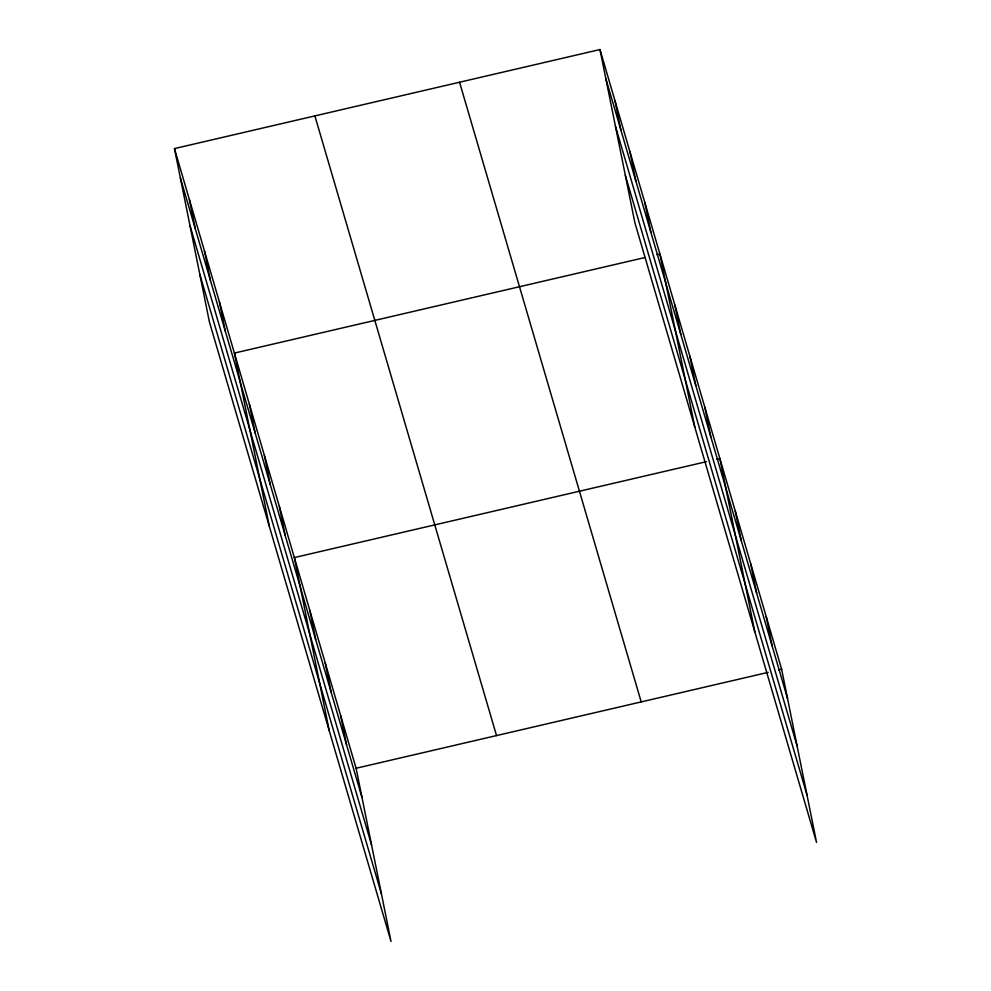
<?xml version="1.0" encoding="UTF-8"?>
<svg xmlns="http://www.w3.org/2000/svg" width="991" height="991" viewBox="0 0 991 991"><rect width="100%" height="100%" fill="white"/><g stroke="black" fill="none" stroke-linecap="round" stroke-linejoin="round"><path stroke-width="1.49" d="M174.453 148.588L356.103 768.26L391.024 941.45L209.374 321.778L174.453 148.588L599.976 49.55L781.626 669.222L816.547 842.412L634.897 222.74L599.976 49.55M644.98 257.524L234.396 353.081L269.317 526.271M656.934 254.737L659.919 254.043L694.84 427.232M706.422 461.67L294.339 557.574L329.26 730.763M716.877 459.229L719.862 458.536L754.795 631.725M356.103 768.26L768.186 672.356M778.641 669.916L781.626 669.222M605.873 78.797L787.523 698.482M615.461 126.303L797.098 745.975M625.321 175.246L806.971 794.918M459.551 82.228L641.202 701.901M314.878 115.897L496.528 735.582M180.35 177.835L362 797.507M189.925 225.341L371.575 845.013M199.798 274.272L381.436 893.956M766.192 616.551L772.088 645.81M750.744 563.879L756.641 593.126M735.31 511.207L741.206 540.454M704.886 407.412L710.782 436.659M689.897 356.289L695.793 385.536M674.908 305.166L680.805 334.413M644.943 202.92L650.839 232.167M629.954 151.796L635.85 181.043M614.965 100.673L620.861 129.92M340.656 715.589L346.553 744.836M325.221 662.917L331.118 692.164M309.774 610.245L315.671 639.492M279.351 506.451L285.247 535.697M264.362 455.327L270.27 484.574M249.385 404.204L255.282 433.451M219.407 301.958L225.304 331.205M204.419 250.834L210.315 280.081M189.442 199.711L195.338 228.958"/></g></svg>
